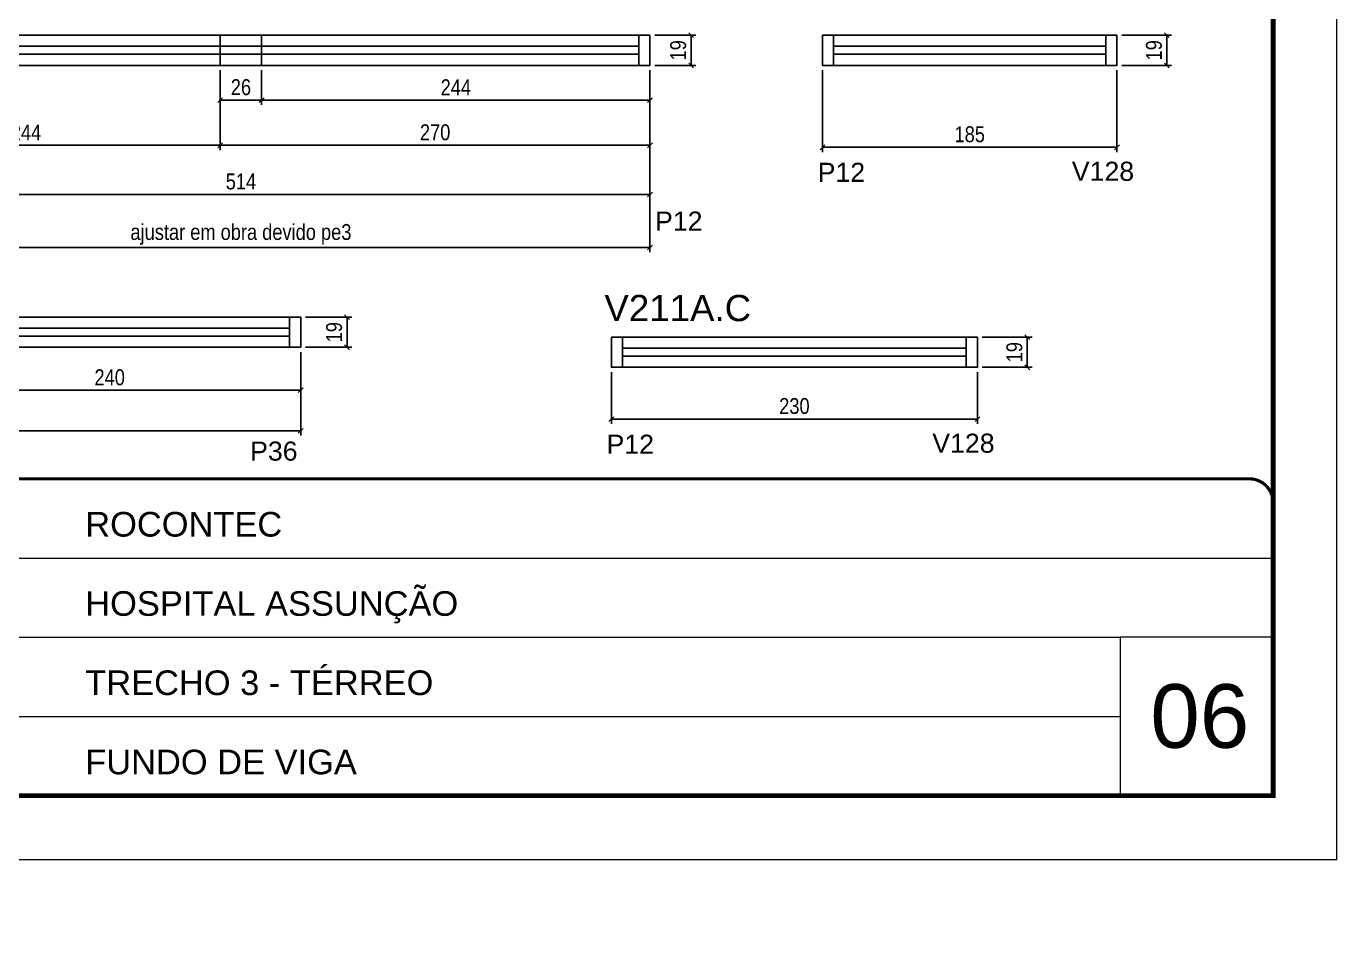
# Model space of a CAD drawing. Extents: x 5442 to 11695, y -218 to 3129.
# Drawn here: x 7702 to 8525, y 881 to 1454 of the extents above; entities that cross this region are included whole.
import ezdxf

# ---------------------------------------------------------------- set-up
doc = ezdxf.new("R2010")
doc.units = 0
doc.linetypes.add('CONTINUO', pattern=[0])
doc.linetypes.add('DASHED', pattern=[0.75, 0.5, -0.25])
doc.layers.add('00-FELIPE', color=2, linetype='Continuous', plot=False)
for name, color, linetype in [('5', 5, 'Continuous'), ('COTA', 241, 'Continuous'), ('Cotas', 1, 'Continuous'), ('NOMENCLATURA', 7, 'Continuous'), ('Painéis', 200, 'Continuous'), ('SARR_2.2x7', 40, 'Continuous')]:
    doc.layers.add(name, color=color, linetype=linetype)
for name, color, linetype, lineweight in [('CARIMBO', 255, 'Continuous', 9), ('Escoras', 2, 'Continuous', 25), ('Folhas', 255, 'Continuous', 9), ('Romaneio', 3, 'Continuous', 13), ('SARRAFO DE PRESSAO', 251, 'DASHED', 9)]:
    doc.layers.add(name, color=color, linetype=linetype, lineweight=lineweight)
doc.styles.add('ARIAL', font='arial.ttf')
doc.styles.add('COTA TECNICA-50', font='techl___.ttf', dxfattribs={"height": 10})
doc.styles.get("Standard").update_dxf_attribs({"font": 'arial.ttf'})
doc.dimstyles.new('COTA PAINEL-50', dxfattribs={"dimtxt": 10, "dimasz": 3, "dimexe": 3, "dimexo": 3, "dimgap": 3, "dimtad": 1, "dimdec": 1, "dimzin": 12, "dimdsep": 46, "dimtxsty": 'COTA TECNICA-50', "dimblk1": 'OBLIQUE', "dimblk2": 'OBLIQUE', "dimsah": 1, "dimcen": 0.9, "dimclrd": 4, "dimclre": 4, "dimclrt": 240, "dimadec": 1, "dimazin": 3, "dimtfac": 1, "dimtdec": 1, "dimtmove": 0, "dimatfit": 3, "dimfxl": 1, "dimtolj": 1, "dimtzin": 12, "dimarcsym": 0})

# ---------------------------------------------------------------- blocks, each defined once
blk = doc.blocks.new('9999999999')
at = {"color": 30, "linetype": 'CONTINUO'}
for p, q in [((98564.56, 34379.64), (99583.98, 34379.64)), ((98564.56, 34329.83), (99487.98, 34329.83)), ((99583.98, 34329.83), (99487.98, 34329.83)), ((99487.98, 34329.83), (99487.98, 34230.21)), ((98564.56, 34280.02), (99487.98, 34280.02))]:
    blk.add_line(p, q, dxfattribs=at)
at = {"color": 30, "linetype": 'CONTINUO', "const_width": 2}
blk.add_lwpolyline([(99583.98, 34230.21), (99583.98, 34414.45, 0.414214), (99568.98, 34429.45), (98228.98, 34429.45, 0.414214), (98213.98, 34414.45), (98213.98, 34245.21, 0.414214), (98228.98, 34230.21), (99583.98, 34230.21)], format="xyb", dxfattribs=at)
at = {"layer": 'Folhas'}
blk.add_lwpolyline([(98138.98, 34190.21), (99623.98, 34190.21), (99623.98, 35240.21), (98138.98, 35240.21)], close=True, dxfattribs=at)
at = {"layer": 'Folhas', "color": 30, "const_width": 3}
blk.add_lwpolyline([(98213.98, 34230.21), (99583.98, 34230.21), (99583.98, 35200.21), (98213.98, 35200.21)], close=True, dxfattribs=at)
at = {"color": 7, "linetype": 'Continuous', "ltscale": 5, "style": 'ARIAL'}
for s, height, p in [('ROCONTEC', 15.483, (98837.68, 34393.13)), ('HOSPITAL ASSUNÇÃO', 15.4829, (98837.68, 34343.32)), ('TRECHO 3 - TÉRREO', 15.4829, (98837.68, 34293.51)), ('FUNDO DE VIGA', 15.4829, (98837.68, 34243.7))]:
    blk.add_text(s, height=height, dxfattribs=at).set_placement(p)
blk = doc.blocks.new('_Oblique')
at = {"color": 0, "linetype": 'ByBlock', "lineweight": -2}
blk.add_line((-0.5, -0.5), (0.5, 0.5), dxfattribs=at)
blk = doc.blocks.new('*D1252')
at = {"layer": 'COTA', "color": 4, "linetype": 'ByBlock', "lineweight": -2, "transparency": 16777216}
for p, q in [((8202.25, 1426.58), (8202.25, 1375.1)), ((8387.25, 1426.58), (8387.25, 1375.1)), ((8387.25, 1378.1), (8202.25, 1378.1))]:
    blk.add_line(p, q, dxfattribs=at)
at = {"layer": 'Defpoints', "color": 0, "linetype": 'ByBlock', "transparency": 16777216}
for p in [(8202.25, 1429.58), (8387.25, 1429.58), (8202.25, 1378.1)]:
    blk.add_point(p, dxfattribs=at)
at = {"layer": 'COTA', "color": 4, "linetype": 'ByBlock', "lineweight": -2, "transparency": 16777216, "xscale": 3, "yscale": 3, "zscale": 3, "rotation": 180}
blk.add_blockref('_Oblique', (8202.25, 1378.1), dxfattribs=at)
at = {"layer": 'COTA', "color": 4, "linetype": 'ByBlock', "lineweight": -2, "transparency": 16777216, "xscale": 3, "yscale": 3, "zscale": 3}
blk.add_blockref('_Oblique', (8387.25, 1378.1), dxfattribs=at)
at = {"layer": 'COTA', "color": 240, "linetype": 'ByBlock', "transparency": 16777216, "insert": (8294.75, 1386.24), "char_height": 10, "attachment_point": 5, "style": 'COTA TECNICA-50'}
blk.add_mtext('\\A1;185', dxfattribs=at)
blk = doc.blocks.new('*D1278')
at = {"layer": 'Defpoints', "color": 0, "linetype": 'ByBlock', "transparency": 16777216}
for p in [(8387.25, 1448.58), (8418.59, 1448.58), (8387.25, 1429.58)]:
    blk.add_point(p, dxfattribs=at)
at = {"layer": 'Romaneio', "color": 4, "linetype": 'ByBlock', "lineweight": -2, "transparency": 16777216}
for p, q in [((8390.25, 1448.58), (8421.59, 1448.58)), ((8418.59, 1429.58), (8418.59, 1448.58)), ((8390.25, 1429.58), (8421.59, 1429.58))]:
    blk.add_line(p, q, dxfattribs=at)
at = {"layer": 'Romaneio', "color": 4, "linetype": 'ByBlock', "lineweight": -2, "transparency": 16777216, "xscale": 3, "yscale": 3, "zscale": 3}
for p, rotation in [((8418.59, 1448.58), 90), ((8418.59, 1429.58), 270)]:
    blk.add_blockref('_Oblique', p, dxfattribs=dict(at, rotation=rotation))
at = {"layer": 'Romaneio', "color": 240, "linetype": 'ByBlock', "transparency": 16777216, "insert": (8410.51, 1439.08), "char_height": 10, "attachment_point": 5, "rotation": 90, "style": 'COTA TECNICA-50'}
blk.add_mtext('\\A1;19', dxfattribs=at)
blk = doc.blocks.new('*D1272')
at = {"layer": 'COTA', "color": 4, "linetype": 'ByBlock', "lineweight": -2, "transparency": 16777216}
for p, q in [((7579.87, 1426.58), (7579.87, 1376.35)), ((7823.87, 1426.58), (7823.87, 1376.35)), ((7579.87, 1379.35), (7823.87, 1379.35))]:
    blk.add_line(p, q, dxfattribs=at)
at = {"layer": 'Defpoints', "color": 0, "linetype": 'ByBlock', "transparency": 16777216}
for p in [(7579.87, 1429.58), (7823.87, 1429.58), (7823.87, 1379.35)]:
    blk.add_point(p, dxfattribs=at)
at = {"layer": 'COTA', "color": 4, "linetype": 'ByBlock', "lineweight": -2, "transparency": 16777216, "xscale": 3, "yscale": 3, "zscale": 3, "rotation": 180}
blk.add_blockref('_Oblique', (7579.87, 1379.35), dxfattribs=at)
at = {"layer": 'COTA', "color": 4, "linetype": 'ByBlock', "lineweight": -2, "transparency": 16777216, "xscale": 3, "yscale": 3, "zscale": 3}
blk.add_blockref('_Oblique', (7823.87, 1379.35), dxfattribs=at)
at = {"layer": 'COTA', "color": 240, "linetype": 'ByBlock', "transparency": 16777216, "insert": (7701.87, 1387.43), "char_height": 10, "attachment_point": 5, "style": 'COTA TECNICA-50'}
blk.add_mtext('\\A1;244', dxfattribs=at)
blk = doc.blocks.new('*D1273')
at = {"layer": 'COTA', "color": 4, "linetype": 'ByBlock', "lineweight": -2, "transparency": 16777216}
for p, q in [((7823.87, 1426.58), (7823.87, 1404.75)), ((7849.87, 1426.58), (7849.87, 1404.75)), ((7823.87, 1407.75), (7849.87, 1407.75))]:
    blk.add_line(p, q, dxfattribs=at)
at = {"layer": 'Defpoints', "color": 0, "linetype": 'ByBlock', "transparency": 16777216}
for p in [(7823.87, 1429.58), (7849.87, 1429.58), (7849.87, 1407.75)]:
    blk.add_point(p, dxfattribs=at)
at = {"layer": 'COTA', "color": 4, "linetype": 'ByBlock', "lineweight": -2, "transparency": 16777216, "xscale": 3, "yscale": 3, "zscale": 3, "rotation": 180}
blk.add_blockref('_Oblique', (7823.87, 1407.75), dxfattribs=at)
at = {"layer": 'COTA', "color": 4, "linetype": 'ByBlock', "lineweight": -2, "transparency": 16777216, "xscale": 3, "yscale": 3, "zscale": 3}
blk.add_blockref('_Oblique', (7849.87, 1407.75), dxfattribs=at)
at = {"layer": 'COTA', "color": 240, "linetype": 'ByBlock', "transparency": 16777216, "insert": (7836.87, 1415.85), "char_height": 10, "attachment_point": 5, "style": 'COTA TECNICA-50'}
blk.add_mtext('\\A1;26', dxfattribs=at)
blk = doc.blocks.new('*D1274')
at = {"layer": 'COTA', "color": 4, "linetype": 'ByBlock', "lineweight": -2, "transparency": 16777216}
for p, q in [((7849.87, 1426.58), (7849.87, 1404.75)), ((8093.87, 1426.58), (8093.87, 1404.75)), ((7849.87, 1407.75), (8093.87, 1407.75))]:
    blk.add_line(p, q, dxfattribs=at)
at = {"layer": 'Defpoints', "color": 0, "linetype": 'ByBlock', "transparency": 16777216}
for p in [(7849.87, 1429.58), (8093.87, 1429.58), (8093.87, 1407.75)]:
    blk.add_point(p, dxfattribs=at)
at = {"layer": 'COTA', "color": 4, "linetype": 'ByBlock', "lineweight": -2, "transparency": 16777216, "xscale": 3, "yscale": 3, "zscale": 3, "rotation": 180}
blk.add_blockref('_Oblique', (7849.87, 1407.75), dxfattribs=at)
at = {"layer": 'COTA', "color": 4, "linetype": 'ByBlock', "lineweight": -2, "transparency": 16777216, "xscale": 3, "yscale": 3, "zscale": 3}
blk.add_blockref('_Oblique', (8093.87, 1407.75), dxfattribs=at)
at = {"layer": 'COTA', "color": 240, "linetype": 'ByBlock', "transparency": 16777216, "insert": (7971.87, 1415.82), "char_height": 10, "attachment_point": 5, "style": 'COTA TECNICA-50'}
blk.add_mtext('\\A1;244', dxfattribs=at)
blk = doc.blocks.new('*D1275')
at = {"layer": 'COTA', "color": 4, "linetype": 'ByBlock', "lineweight": -2, "transparency": 16777216}
for p, q in [((7823.87, 1426.58), (7823.87, 1376.35)), ((8093.87, 1426.58), (8093.87, 1376.35)), ((8093.87, 1379.35), (7823.87, 1379.35))]:
    blk.add_line(p, q, dxfattribs=at)
at = {"layer": 'Defpoints', "color": 0, "linetype": 'ByBlock', "transparency": 16777216}
for p in [(7823.87, 1429.58), (8093.87, 1429.58), (7823.87, 1379.35)]:
    blk.add_point(p, dxfattribs=at)
at = {"layer": 'COTA', "color": 4, "linetype": 'ByBlock', "lineweight": -2, "transparency": 16777216, "xscale": 3, "yscale": 3, "zscale": 3}
for p, rotation in [((7823.87, 1379.35), 180.0000022456254), ((8093.87, 1379.35), 2.245625445596033e-06)]:
    blk.add_blockref('_Oblique', p, dxfattribs=dict(at, rotation=rotation))
at = {"layer": 'COTA', "color": 240, "linetype": 'ByBlock', "transparency": 16777216, "insert": (7958.87, 1387.46), "char_height": 10, "attachment_point": 5, "rotation": 0, "style": 'COTA TECNICA-50'}
blk.add_mtext('\\A1;270', dxfattribs=at)
blk = doc.blocks.new('*D1276')
at = {"layer": 'Defpoints', "color": 0, "linetype": 'ByBlock', "transparency": 16777216}
for p in [(7579.87, 1429.58), (8093.87, 1429.58), (8093.87, 1348.45)]:
    blk.add_point(p, dxfattribs=at)
at = {"layer": 'Romaneio', "color": 4, "linetype": 'ByBlock', "lineweight": -2, "transparency": 16777216}
for p, q in [((7579.87, 1426.58), (7579.87, 1345.45)), ((8093.87, 1426.58), (8093.87, 1345.45)), ((7579.87, 1348.45), (8093.87, 1348.45))]:
    blk.add_line(p, q, dxfattribs=at)
at = {"layer": 'Romaneio', "color": 4, "linetype": 'ByBlock', "lineweight": -2, "transparency": 16777216, "xscale": 3, "yscale": 3, "zscale": 3, "rotation": 180}
blk.add_blockref('_Oblique', (7579.87, 1348.45), dxfattribs=at)
at = {"layer": 'Romaneio', "color": 4, "linetype": 'ByBlock', "lineweight": -2, "transparency": 16777216, "xscale": 3, "yscale": 3, "zscale": 3}
blk.add_blockref('_Oblique', (8093.87, 1348.45), dxfattribs=at)
at = {"layer": 'Romaneio', "color": 240, "linetype": 'ByBlock', "transparency": 16777216, "insert": (7836.87, 1356.56), "char_height": 10, "attachment_point": 5, "style": 'COTA TECNICA-50'}
blk.add_mtext('\\A1;514', dxfattribs=at)
blk = doc.blocks.new('*D1314')
at = {"layer": 'COTA', "color": 4, "linetype": 'ByBlock', "lineweight": -2, "transparency": 16777216}
for p, q in [((7634.41, 1249.38), (7634.41, 1222.36)), ((7874.41, 1249.38), (7874.41, 1222.36)), ((7874.41, 1225.36), (7634.41, 1225.36))]:
    blk.add_line(p, q, dxfattribs=at)
at = {"layer": 'Defpoints', "color": 0, "linetype": 'ByBlock', "transparency": 16777216}
for p in [(7634.41, 1252.38), (7874.41, 1252.38), (7634.41, 1225.36)]:
    blk.add_point(p, dxfattribs=at)
at = {"layer": 'COTA', "color": 4, "linetype": 'ByBlock', "lineweight": -2, "transparency": 16777216, "xscale": 3, "yscale": 3, "zscale": 3, "rotation": 180}
blk.add_blockref('_Oblique', (7634.41, 1225.36), dxfattribs=at)
at = {"layer": 'COTA', "color": 4, "linetype": 'ByBlock', "lineweight": -2, "transparency": 16777216, "xscale": 3, "yscale": 3, "zscale": 3}
blk.add_blockref('_Oblique', (7874.41, 1225.36), dxfattribs=at)
at = {"layer": 'COTA', "color": 240, "linetype": 'ByBlock', "transparency": 16777216, "insert": (7754.41, 1233.46), "char_height": 10, "attachment_point": 5, "style": 'COTA TECNICA-50'}
blk.add_mtext('\\A1;240', dxfattribs=at)
blk = doc.blocks.new('*D1316')
at = {"layer": 'Defpoints', "color": 0, "linetype": 'ByBlock', "transparency": 16777216}
for p in [(7390.41, 1252.38), (7874.41, 1252.38), (7874.41, 1199.86)]:
    blk.add_point(p, dxfattribs=at)
at = {"layer": 'Romaneio', "color": 4, "linetype": 'ByBlock', "lineweight": -2, "transparency": 16777216}
for p, q in [((7390.41, 1249.38), (7390.41, 1196.86)), ((7874.41, 1249.38), (7874.41, 1196.86)), ((7390.41, 1199.86), (7874.41, 1199.86))]:
    blk.add_line(p, q, dxfattribs=at)
at = {"layer": 'Romaneio', "color": 4, "linetype": 'ByBlock', "lineweight": -2, "transparency": 16777216, "xscale": 3, "yscale": 3, "zscale": 3, "rotation": 180}
blk.add_blockref('_Oblique', (7390.41, 1199.86), dxfattribs=at)
at = {"layer": 'Romaneio', "color": 4, "linetype": 'ByBlock', "lineweight": -2, "transparency": 16777216, "xscale": 3, "yscale": 3, "zscale": 3}
blk.add_blockref('_Oblique', (7874.41, 1199.86), dxfattribs=at)
at = {"layer": 'Romaneio', "color": 240, "linetype": 'ByBlock', "transparency": 16777216, "insert": (7632.41, 1207.96), "char_height": 10, "attachment_point": 5, "style": 'COTA TECNICA-50'}
blk.add_mtext('\\A1;484', dxfattribs=at)
blk = doc.blocks.new('*D1131')
at = {"layer": '00-FELIPE', "color": 4, "linetype": 'ByBlock', "lineweight": -2, "transparency": 16777216}
for p, q in [((7579.87, 1426.58), (7579.87, 1312.13)), ((8093.87, 1426.58), (8093.87, 1312.13)), ((8093.87, 1315.13), (7579.87, 1315.13))]:
    blk.add_line(p, q, dxfattribs=at)
at = {"layer": 'Defpoints', "color": 0, "linetype": 'ByBlock', "transparency": 16777216}
for p in [(7579.87, 1429.58), (8093.87, 1429.58), (7579.87, 1315.13)]:
    blk.add_point(p, dxfattribs=at)
at = {"layer": '00-FELIPE', "color": 4, "linetype": 'ByBlock', "lineweight": -2, "transparency": 16777216, "xscale": 3, "yscale": 3, "zscale": 3, "rotation": 180}
blk.add_blockref('_Oblique', (7579.87, 1315.13), dxfattribs=at)
at = {"layer": '00-FELIPE', "color": 4, "linetype": 'ByBlock', "lineweight": -2, "transparency": 16777216, "xscale": 3, "yscale": 3, "zscale": 3}
blk.add_blockref('_Oblique', (8093.87, 1315.13), dxfattribs=at)
at = {"layer": '00-FELIPE', "color": 240, "linetype": 'ByBlock', "transparency": 16777216, "insert": (7836.87, 1323.35), "char_height": 10, "attachment_point": 5, "style": 'COTA TECNICA-50'}
blk.add_mtext('\\A1;ajustar em obra devido pe3', dxfattribs=at)
blk = doc.blocks.new('*D1449')
at = {"layer": 'Cotas', "color": 4, "linetype": 'ByBlock', "lineweight": -2, "transparency": 16777216}
for p, q in [((8096.87, 1448.58), (8122.69, 1448.58)), ((8119.69, 1429.58), (8119.69, 1448.58)), ((8096.87, 1429.58), (8122.69, 1429.58))]:
    blk.add_line(p, q, dxfattribs=at)
at = {"layer": 'Defpoints', "color": 0, "linetype": 'ByBlock', "transparency": 16777216}
for p in [(8093.87, 1448.58), (8119.69, 1448.58), (8093.87, 1429.58)]:
    blk.add_point(p, dxfattribs=at)
at = {"layer": 'Cotas', "color": 4, "linetype": 'ByBlock', "lineweight": -2, "transparency": 16777216, "xscale": 3, "yscale": 3, "zscale": 3}
for p, rotation in [((8119.69, 1448.58), 90), ((8119.69, 1429.58), 270)]:
    blk.add_blockref('_Oblique', p, dxfattribs=dict(at, rotation=rotation))
at = {"layer": 'Cotas', "color": 240, "linetype": 'ByBlock', "transparency": 16777216, "insert": (8111.6, 1439.08), "char_height": 10, "attachment_point": 5, "rotation": 90, "style": 'COTA TECNICA-50'}
blk.add_mtext('\\A1;19', dxfattribs=at)
blk = doc.blocks.new('*D1450')
at = {"layer": 'Cotas', "color": 4, "linetype": 'ByBlock', "lineweight": -2, "transparency": 16777216}
for p, q in [((7877.41, 1271.38), (7906.53, 1271.38)), ((7903.53, 1252.38), (7903.53, 1271.38)), ((7877.41, 1252.38), (7906.53, 1252.38))]:
    blk.add_line(p, q, dxfattribs=at)
at = {"layer": 'Defpoints', "color": 0, "linetype": 'ByBlock', "transparency": 16777216}
for p in [(7874.41, 1271.38), (7903.53, 1271.38), (7874.41, 1252.38)]:
    blk.add_point(p, dxfattribs=at)
at = {"layer": 'Cotas', "color": 4, "linetype": 'ByBlock', "lineweight": -2, "transparency": 16777216, "xscale": 3, "yscale": 3, "zscale": 3}
for p, rotation in [((7903.53, 1271.38), 90), ((7903.53, 1252.38), 270)]:
    blk.add_blockref('_Oblique', p, dxfattribs=dict(at, rotation=rotation))
at = {"layer": 'Cotas', "color": 240, "linetype": 'ByBlock', "transparency": 16777216, "insert": (7895.44, 1261.88), "char_height": 10, "attachment_point": 5, "rotation": 90, "style": 'COTA TECNICA-50'}
blk.add_mtext('\\A1;19', dxfattribs=at)
blk = doc.blocks.new('*D1374')
at = {"layer": 'Defpoints', "color": 0, "linetype": 'ByBlock', "transparency": 16777216}
for p in [(7893.32, 1396.45), (7539.14, 704.34)]:
    blk.add_point(p, dxfattribs=at)
at = {"layer": 'Escoras', "color": 4, "linetype": 'ByBlock', "lineweight": -2, "transparency": 16777216}
blk.add_line((7581.25, 786.61), (7539.14, 704.34), dxfattribs=at)
at = {"layer": 'Escoras', "color": 4, "linetype": 'ByBlock', "lineweight": -2, "transparency": 16777216, "xscale": 3, "yscale": 3, "zscale": 3, "rotation": 242.8997000150883}
blk.add_blockref('_Oblique', (7539.14, 704.34), dxfattribs=at)
at = {"layer": 'Escoras', "color": 240, "linetype": 'ByBlock', "transparency": 16777216, "insert": (7562.64, 768.06), "char_height": 10, "attachment_point": 5, "rotation": 62.8997, "style": 'COTA TECNICA-50'}
blk.add_mtext('\\A1;R777.5', dxfattribs=at)
blk = doc.blocks.new('*D1379')
at = {"layer": 'Defpoints', "color": 0, "linetype": 'ByBlock', "transparency": 16777216}
for p in [(7894.47, 1341.81), (7727.97, 582.39)]:
    blk.add_point(p, dxfattribs=at)
at = {"layer": 'Escoras', "color": 4, "linetype": 'ByBlock', "lineweight": -2, "transparency": 16777216}
blk.add_line((7739.96, 637.06), (7727.97, 582.39), dxfattribs=at)
at = {"layer": 'Escoras', "color": 4, "linetype": 'ByBlock', "lineweight": -2, "transparency": 16777216, "xscale": 3, "yscale": 3, "zscale": 3, "rotation": 257.6337825742522}
blk.add_blockref('_Oblique', (7727.97, 582.39), dxfattribs=at)
at = {"layer": 'Escoras', "color": 240, "linetype": 'ByBlock', "transparency": 16777216, "insert": (7726.68, 614.39), "char_height": 10, "attachment_point": 5, "rotation": 77.63378, "style": 'COTA TECNICA-50'}
blk.add_mtext('\\A1;R777.5', dxfattribs=at)
blk = doc.blocks.new('*D1458')
at = {"layer": 'COTA', "color": 4, "linetype": 'ByBlock', "lineweight": -2, "transparency": 16777216}
for p, q in [((8069.59, 1236.8), (8069.59, 1204.19)), ((8299.59, 1236.8), (8299.59, 1204.19)), ((8299.59, 1207.19), (8069.59, 1207.19))]:
    blk.add_line(p, q, dxfattribs=at)
at = {"layer": 'Defpoints', "color": 0, "linetype": 'ByBlock', "transparency": 16777216}
for p in [(8069.59, 1239.8), (8299.59, 1239.8), (8069.59, 1207.19)]:
    blk.add_point(p, dxfattribs=at)
at = {"layer": 'COTA', "color": 4, "linetype": 'ByBlock', "lineweight": -2, "transparency": 16777216, "xscale": 3, "yscale": 3, "zscale": 3, "rotation": 180}
blk.add_blockref('_Oblique', (8069.59, 1207.19), dxfattribs=at)
at = {"layer": 'COTA', "color": 4, "linetype": 'ByBlock', "lineweight": -2, "transparency": 16777216, "xscale": 3, "yscale": 3, "zscale": 3}
blk.add_blockref('_Oblique', (8299.59, 1207.19), dxfattribs=at)
at = {"layer": 'COTA', "color": 240, "linetype": 'ByBlock', "transparency": 16777216, "insert": (8184.59, 1215.41), "char_height": 10, "attachment_point": 5, "style": 'COTA TECNICA-50'}
blk.add_mtext('\\A1;230', dxfattribs=at)
blk = doc.blocks.new('*D1459')
at = {"layer": 'Defpoints', "color": 0, "linetype": 'ByBlock', "transparency": 16777216}
for p in [(8299.59, 1258.8), (8330.93, 1258.8), (8299.59, 1239.8)]:
    blk.add_point(p, dxfattribs=at)
at = {"layer": 'Romaneio', "color": 4, "linetype": 'ByBlock', "lineweight": -2, "transparency": 16777216}
for p, q in [((8302.59, 1258.8), (8333.93, 1258.8)), ((8330.93, 1239.8), (8330.93, 1258.8)), ((8302.59, 1239.8), (8333.93, 1239.8))]:
    blk.add_line(p, q, dxfattribs=at)
at = {"layer": 'Romaneio', "color": 4, "linetype": 'ByBlock', "lineweight": -2, "transparency": 16777216, "xscale": 3, "yscale": 3, "zscale": 3}
for p, rotation in [((8330.93, 1258.8), 90), ((8330.93, 1239.8), 270)]:
    blk.add_blockref('_Oblique', p, dxfattribs=dict(at, rotation=rotation))
at = {"layer": 'Romaneio', "color": 240, "linetype": 'ByBlock', "transparency": 16777216, "insert": (8322.84, 1249.3), "char_height": 10, "attachment_point": 5, "rotation": 90, "style": 'COTA TECNICA-50'}
blk.add_mtext('\\A1;19', dxfattribs=at)

msp = doc.modelspace()

# ---------------------------------------------------------------- linework, layer by layer
at = {"layer": 'Painéis', "linetype": 'Continuous'}
for points in [[(7579.87, 1448.58), (7823.87, 1448.58), (7823.87, 1429.58), (7579.87, 1429.58)], [(7823.87, 1448.58), (7849.87, 1448.58), (7849.87, 1429.58), (7823.87, 1429.58)], [(7849.87, 1448.58), (8093.87, 1448.58), (8093.87, 1429.58), (7849.87, 1429.58)], [(8202.25, 1448.58), (8387.25, 1448.58), (8387.25, 1429.58), (8202.25, 1429.58)], [(8069.59, 1258.8), (8299.59, 1258.8), (8299.59, 1239.8), (8069.59, 1239.8)]]:
    msp.add_lwpolyline(points, close=True, dxfattribs=at)
msp.add_lwpolyline([(7634.41, 1271.38), (7634.41, 1252.38), (7874.41, 1252.38), (7874.41, 1271.38), (7390.41, 1271.38)], dxfattribs=at)
at = {"layer": 'SARR_2.2x7', "linetype": 'Continuous'}
for p, q in [((7823.87, 1441.58), (7586.87, 1441.58)), ((7823.87, 1441.58), (8086.87, 1441.58)), ((8086.87, 1448.58), (8086.87, 1429.58)), ((8209.25, 1448.58), (8209.25, 1429.58)), ((8209.25, 1441.58), (8380.25, 1441.58)), ((8380.25, 1448.58), (8380.25, 1429.58)), ((7586.87, 1436.58), (7823.87, 1436.58)), ((8086.87, 1436.58), (7823.87, 1436.58)), ((8380.25, 1436.58), (8209.25, 1436.58)), ((7867.41, 1271.38), (7867.41, 1252.38)), ((7634.41, 1264.38), (7867.41, 1264.38)), ((7867.41, 1259.38), (7634.41, 1259.38)), ((8076.59, 1258.8), (8076.59, 1239.8)), ((8076.59, 1251.8), (8292.59, 1251.8)), ((8292.59, 1258.8), (8292.59, 1239.8)), ((8292.59, 1246.8), (8076.59, 1246.8))]:
    msp.add_line(p, q, dxfattribs=at)

# ---------------------------------------------------------------- block references
at = {"layer": 'SARRAFO DE PRESSAO', "color": 6, "linetype": 'ByBlock'}
msp.add_blockref('9999999999', (-91098.62, -33259.74), dxfattribs=at)

# ---------------------------------------------------------------- texts
at = {"layer": '5', "linetype": 'Continuous'}
for s, p in [('P12', (8199.21, 1356.37)), ('V128', (8358.88, 1357.03)), ('P12', (8097.04, 1325.71)), ('P12', (8066.54, 1185.45)), ('V128', (8271.21, 1186.11)), ('P36', (7842.63, 1181.13))]:
    msp.add_text(s, height=12, rotation=359.99996, dxfattribs=at).set_placement(p)
at = {"layer": 'CARIMBO', "style": 'ARIAL'}
msp.add_text('06', height=40, dxfattribs=at).set_placement((8408.21, 1000.61))
at = {"layer": 'NOMENCLATURA', "linetype": 'Continuous'}
msp.add_text('V211A.C', height=16.5, dxfattribs=at).set_placement((8065.2, 1268.82))

# ---------------------------------------------------------------- dimensions: what is measured, and where the dimension line sits
at = {"layer": '00-FELIPE', "linetype": 'ByBlock'}
dim = msp.add_linear_dim(base=(7579.87, 1315.13), p1=(8093.87, 1429.58), p2=(7579.87, 1429.58), text='ajustar em obra devido pe3', dimstyle='COTA PAINEL-50', override={"dimarcsym": 1}, dxfattribs=at)
dim.commit()
dim.dimension.update_dxf_attribs({"geometry": '*D1131', "text_midpoint": (7836.87, 1323.35)})
at = {"layer": 'COTA', "linetype": 'ByBlock'}
for p1, p2, distance, picture, middle in [((7579.87, 1429.58), (7823.87, 1429.58), -50.23, '*D1272', (7701.87, 1387.43)), ((7823.87, 1429.58), (7849.87, 1429.58), -21.83, '*D1273', (7836.87, 1415.85)), ((8093.87, 1429.58), (7823.87, 1429.58), 50.23, '*D1275', (7958.87, 1387.46)), ((7849.87, 1429.58), (8093.87, 1429.58), -21.83, '*D1274', (7971.87, 1415.82))]:
    dim = msp.add_aligned_dim(p1=p1, p2=p2, distance=distance, dimstyle='COTA PAINEL-50', override={"dimarcsym": 1}, dxfattribs=at)
    dim.commit()
    dim.dimension.update_dxf_attribs({"geometry": picture, "text_midpoint": middle})
for base, p1, p2, picture, middle in [((8202.25, 1378.1), (8387.25, 1429.58), (8202.25, 1429.58), '*D1252', (8294.75, 1386.24)), ((7634.41, 1225.36), (7874.41, 1252.38), (7634.41, 1252.38), '*D1314', (7754.41, 1233.46)), ((8069.59, 1207.19), (8299.59, 1239.8), (8069.59, 1239.8), '*D1458', (8184.59, 1215.41))]:
    dim = msp.add_linear_dim(base=base, p1=p1, p2=p2, dimstyle='COTA PAINEL-50', override={"dimarcsym": 1}, dxfattribs=at)
    dim.commit()
    dim.dimension.update_dxf_attribs({"geometry": picture, "text_midpoint": middle})
at = {"layer": 'Cotas', "linetype": 'ByBlock'}
for base, p1, p2, picture, middle in [((8119.69, 1448.58), (8093.87, 1429.58), (8093.87, 1448.58), '*D1449', (8111.6, 1439.08)), ((7903.53, 1271.38), (7874.41, 1252.38), (7874.41, 1271.38), '*D1450', (7895.44, 1261.88))]:
    dim = msp.add_linear_dim(base=base, p1=p1, p2=p2, angle=90, dimstyle='COTA PAINEL-50', override={"dimarcsym": 1}, dxfattribs=at)
    dim.commit()
    dim.dimension.update_dxf_attribs({"geometry": picture, "text_midpoint": middle})
at = {"layer": 'Escoras', "linetype": 'ByBlock'}
for center, mpoint, picture, middle in [((7893.32, 1396.45), (7539.14, 704.34), '*D1374', (7569.86, 764.37)), ((7894.47, 1341.81), (7727.97, 582.39), '*D1379', (7734.6, 612.65))]:
    dim = msp.add_radius_dim(center=center, mpoint=mpoint, dimstyle='COTA PAINEL-50', override={"dimarcsym": 1}, dxfattribs=at)
    dim.commit()
    dim.dimension.update_dxf_attribs({"geometry": picture, "text_midpoint": middle, "dimtype": 164})
at = {"layer": 'Romaneio', "linetype": 'ByBlock'}
for base, p1, p2, picture, middle in [((8418.59, 1448.58), (8387.25, 1429.58), (8387.25, 1448.58), '*D1278', (8410.51, 1439.08)), ((8330.93, 1258.8), (8299.59, 1239.8), (8299.59, 1258.8), '*D1459', (8322.84, 1249.3))]:
    dim = msp.add_linear_dim(base=base, p1=p1, p2=p2, angle=90, dimstyle='COTA PAINEL-50', override={"dimarcsym": 1}, dxfattribs=at)
    dim.commit()
    dim.dimension.update_dxf_attribs({"geometry": picture, "text_midpoint": middle})
for base, p1, p2, picture, middle in [((8093.87, 1348.45), (7579.87, 1429.58), (8093.87, 1429.58), '*D1276', (7836.87, 1356.56)), ((7874.41, 1199.86), (7390.41, 1252.38), (7874.41, 1252.38), '*D1316', (7632.41, 1207.96))]:
    dim = msp.add_linear_dim(base=base, p1=p1, p2=p2, dimstyle='COTA PAINEL-50', override={"dimarcsym": 1}, dxfattribs=at)
    dim.commit()
    dim.dimension.update_dxf_attribs({"geometry": picture, "text_midpoint": middle})

doc.saveas('drawing.dxf')
